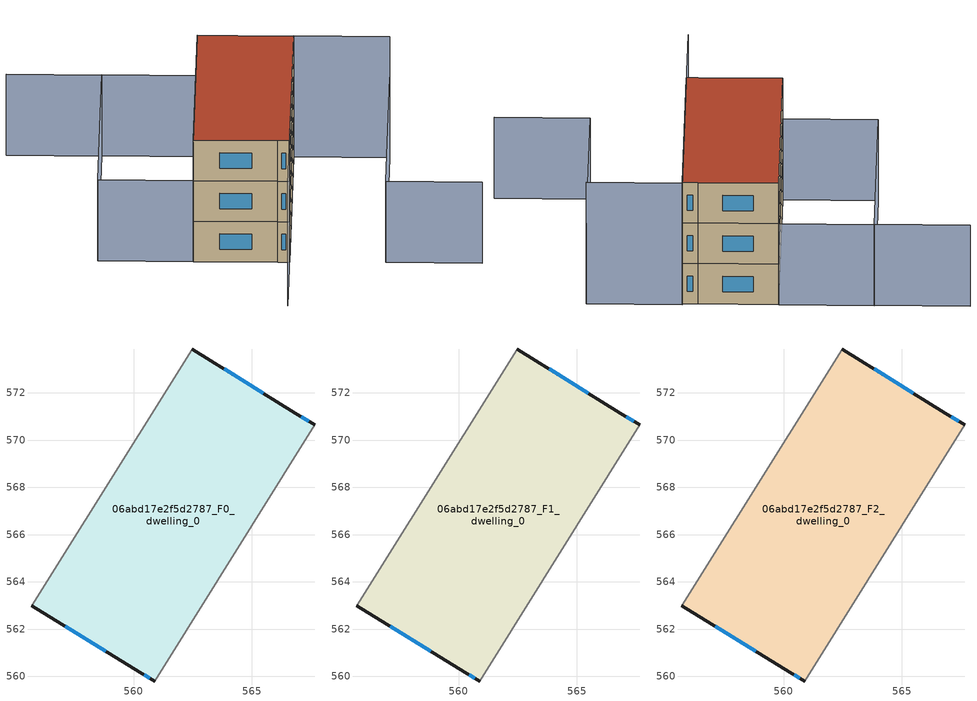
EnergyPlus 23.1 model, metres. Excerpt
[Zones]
06abd17e2f5d2787_F0_dwelling_0
 floor ground (EU_floor_Construction): 566.84,571.14 567.67,570.64 560.89,559.81 560.25,560.19 555.69,562.99 562.48,573.85 z0
 wall outside (EU_wall_Construction): 555.69,562.99 560.25,560.19 560.89,559.81 / 567.67,570.64 566.84,571.14 562.48,573.85 z0:3
 wall adiabatic (EU_wall_Construction): 560.89,559.81 567.67,570.64 / 562.48,573.85 555.69,562.99 z0:3
 window (EU_Window_Construction): 560.45,560.07 560.69,559.93 / 557.11,562.12 558.83,561.06 / 565.48,571.98 563.84,573.01 / 567.41,570.79 567.1,570.98 z0.93:2.07
06abd17e2f5d2787_F1_dwelling_0
 floor to 06abd17e2f5d2787_F0_dwelling_0 (EU_floor_Construction): 566.84,571.14 567.67,570.64 560.89,559.81 560.25,560.19 555.69,562.99 562.48,573.85 z3
 wall outside (EU_wall_Construction): 555.69,562.99 560.25,560.19 560.89,559.81 / 567.67,570.64 566.84,571.14 562.48,573.85 z3:6
 wall adiabatic (EU_wall_Construction): 560.89,559.81 567.67,570.64 / 562.48,573.85 555.69,562.99 z3:6
 window (EU_Window_Construction): 560.45,560.07 560.69,559.93 / 557.11,562.12 558.83,561.06 / 565.48,571.98 563.84,573.01 / 567.41,570.79 567.1,570.98 z3.93:5.07
06abd17e2f5d2787_F2_dwelling_0
 floor to 06abd17e2f5d2787_F1_dwelling_0 (EU_floor_Construction): 566.84,571.14 567.67,570.64 560.89,559.81 560.25,560.19 555.69,562.99 562.48,573.85 z6
 wall outside (EU_wall_Construction): 555.69,562.99 560.25,560.19 560.89,559.81 / 567.67,570.64 566.84,571.14 562.48,573.85 z6:9
 wall adiabatic (EU_wall_Construction): 560.89,559.81 567.67,570.64 / 562.48,573.85 555.69,562.99 z6:9
 window (EU_Window_Construction): 560.45,560.07 560.69,559.93 / 557.11,562.12 558.83,561.06 / 565.48,571.98 563.84,573.01 / 567.41,570.79 567.1,570.98 z6.93:8.07
 roof outside (EU_roof_Construction): 560.89,559.81 567.67,570.64 566.84,571.14 562.48,573.85 555.69,562.99 560.25,560.19 z9
shading: 552.19,580.26 557.34,577.04 / 571.28,553.42 566.11,556.66 / 566.11,556.66 572.88,567.47 / 550.54,566.18 557.35,577.06 / 557.35,577.06 562.48,573.85 / 562.48,573.85 555.67,562.97 / 555.67,562.97 550.54,566.18 z0:6; 558.07,555.31 567.71,570.71 / 567.71,570.71 572.88,567.47 z0:9
[Building]
EU S2 Campaign: North Axis=0; Terrain=City; Solar Distribution=FullExterior
[Site:Location]
Montreal-Trudeau.Intl.AP: Latitude=45.4667; Longitude=-73.75; Time Zone=-5; Elevation=36
[SizingPeriod:WeatherFileDays]
AnnualSizingPeriod: Begin Month=1; Begin Day of Month=1; End Month=12; End Day of Month=31; Day of Week for Start Day=Monday; Use Weather File Daylight Saving Period=No; Use Weather File Rain and Snow Indicators=No
[MATERIAL]
EU_InternalMass_Material: Roughness=MediumRough; Thickness=0.1; Conductivity=1; Density=1800; Specific Heat=900; Thermal Absorptance=0.9; Solar Absorptance=0.7; Visible Absorptance=0.7
[MATERIAL:NOMASS] Roughness=MediumRough; Thermal Absorptance=0.9; Solar Absorptance=0.7; Visible Absorptance=0.7
Name | Thermal Resistance
EU_wall_NoMass; EU_floor_NoMass | 1.51479
EU_roof_NoMass | 2.84114
[WINDOWMATERIAL:SIMPLEGLAZINGSYSTEM]
EU_Window_SimpleGlazing: UFactor=3.53504; Solar Heat Gain Coefficient=0.8; Visible Transmittance=0.8
[CONSTRUCTION]
EU_wall_Construction: EU_wall_NoMass
EU_roof_Construction: EU_roof_NoMass
EU_floor_Construction: EU_floor_NoMass
EU_Window_Construction: EU_Window_SimpleGlazing
EU_InternalMass_Construction: EU_InternalMass_Material
[ZONE] Type=1; Multiplier=1; Ceiling Height=autocalculate; Volume=234.067; Floor Area=autocalculate; Part of Total Floor Area=Yes
06abd17e2f5d2787_F0_dwelling_0; 06abd17e2f5d2787_F1_dwelling_0; 06abd17e2f5d2787_F2_dwelling_0
[INTERNALMASS] Construction=EU_InternalMass_Construction; Surface Area=78.0222
Name | Zone or ZoneList
06abd17e2f5d2787_F0_dwelling_0_EU_InternalMass | 06abd17e2f5d2787_F0_dwelling_0
06abd17e2f5d2787_F1_dwelling_0_EU_InternalMass | 06abd17e2f5d2787_F1_dwelling_0
06abd17e2f5d2787_F2_dwelling_0_EU_InternalMass | 06abd17e2f5d2787_F2_dwelling_0
[OTHEREQUIPMENT] Fuel Type=Electricity; Design Level Calculation Method=Watts/Area; Power per Zone Floor Area=1; Fraction Latent=0; Fraction Radiant=0; Fraction Lost=0; Carbon Dioxide Generation Rate=0; EndUse Subcategory=EU_Step8_InternalGains
Name | Zone or ZoneList or Space or SpaceList | Schedule
EU_Step8_InternalGain_06abd17e2f5d2787_F0_dwelling_0_f000 | 06abd17e2f5d2787_F0_dwelling_0 | EU_Step8_GainSchedule_06abd17e2f5d2787_F0_dwelling_0_f000
EU_Step8_InternalGain_06abd17e2f5d2787_F1_dwelling_0_f000 | 06abd17e2f5d2787_F1_dwelling_0 | EU_Step8_GainSchedule_06abd17e2f5d2787_F1_dwelling_0_f000
EU_Step8_InternalGain_06abd17e2f5d2787_F2_dwelling_0_f000 | 06abd17e2f5d2787_F2_dwelling_0 | EU_Step8_GainSchedule_06abd17e2f5d2787_F2_dwelling_0_f000
[ZONEVENTILATION:DESIGNFLOWRATE] Schedule=EU_AlwaysOn; Design Flow Rate Calculation Method=AirChanges/Hour; Air Changes per Hour=0.775154; Ventilation Type=Natural; Fan Pressure Rise=0; Fan Total Efficiency=1; Constant Term Coefficient=1; Temperature Term Coefficient=0; Velocity Term Coefficient=0; Velocity Squared Term Coefficient=0; Minimum Indoor Temperature=-100; Maximum Indoor Temperature=100; Delta Temperature=-100; Minimum Outdoor Temperature=-100; Maximum Outdoor Temperature=100; Maximum Wind Speed=40
Name | Zone or ZoneList or Space or SpaceList
EU_ConstantAir_06abd17e2f5d2787_F0_dwelling_0 | 06abd17e2f5d2787_F0_dwelling_0
EU_ConstantAir_06abd17e2f5d2787_F1_dwelling_0 | 06abd17e2f5d2787_F1_dwelling_0
EU_ConstantAir_06abd17e2f5d2787_F2_dwelling_0 | 06abd17e2f5d2787_F2_dwelling_0
[HVACTEMPLATE:THERMOSTAT] Constant Heating Setpoint=20; Constant Cooling Setpoint=50
EU_HeatOnly_06abd17e2f5d2787_F0_dwelling_0; EU_HeatOnly_06abd17e2f5d2787_F1_dwelling_0; EU_HeatOnly_06abd17e2f5d2787_F2_dwelling_0
[HVACTEMPLATE:ZONE:IDEALLOADSAIRSYSTEM] System Availability Schedule=EU_AlwaysOn; Maximum Heating Supply Air Temperature=50; Minimum Cooling Supply Air Temperature=13; Maximum Heating Supply Air Humidity Ratio=0.0156; Minimum Cooling Supply Air Humidity Ratio=0.0077; Heating Limit=NoLimit; Cooling Limit=NoLimit; Heating Availability Schedule=EU_AlwaysOn; Cooling Availability Schedule=EU_CoolingOff; Dehumidification Control Type=ConstantSensibleHeatRatio; Cooling Sensible Heat Ratio=0.7; Dehumidification Setpoint=60; Humidification Control Type=None; Humidification Setpoint=30; Outdoor Air Method=None; Outdoor Air Flow Rate per Person=0.00944; Outdoor Air Flow Rate per Zone Floor Area=0; Outdoor Air Flow Rate per Zone=0; Demand Controlled Ventilation Type=None; Outdoor Air Economizer Type=NoEconomizer; Heat Recovery Type=None; Sensible Heat Recovery Effectiveness=0.7; Latent Heat Recovery Effectiveness=0.65
Name | Template Thermostat
06abd17e2f5d2787_F0_dwelling_0 | EU_HeatOnly_06abd17e2f5d2787_F0_dwelling_0
06abd17e2f5d2787_F1_dwelling_0 | EU_HeatOnly_06abd17e2f5d2787_F1_dwelling_0
06abd17e2f5d2787_F2_dwelling_0 | EU_HeatOnly_06abd17e2f5d2787_F2_dwelling_0
[SIZING:ZONE] Zone Cooling Design Supply Air Temperature Input Method=SupplyAirTemperature; Zone Cooling Design Supply Air Temperature=13; Zone Heating Design Supply Air Temperature Input Method=SupplyAirTemperature; Zone Heating Design Supply Air Temperature=50; Zone Cooling Design Supply Air Humidity Ratio=0.008; Zone Heating Design Supply Air Humidity Ratio=0.008; Cooling Design Air Flow Method=DesignDay; Cooling Design Air Flow Rate=0; Cooling Minimum Air Flow per Zone Floor Area=0.000762; Cooling Minimum Air Flow=0; Cooling Minimum Air Flow Fraction=0.2; Heating Design Air Flow Method=DesignDay; Heating Design Air Flow Rate=0; Heating Maximum Air Flow per Zone Floor Area=0.002032; Heating Maximum Air Flow=0.141576; Heating Maximum Air Flow Fraction=0.3; Account for Dedicated Outdoor Air System=No; Dedicated Outdoor Air System Control Strategy=NeutralSupplyAir; Dedicated Outdoor Air Low Setpoint Temperature for Design=autosize; Dedicated Outdoor Air High Setpoint Temperature for Design=autosize; Zone Load Sizing Method=Sensible Load Only No Latent Load; Zone Latent Cooling Design Supply Air Humidity Ratio Input Method=HumidityRatioDifference; Zone Cooling Design Supply Air Humidity Ratio Difference=0.005; Zone Latent Heating Design Supply Air Humidity Ratio Input Method=HumidityRatioDifference; Zone Humidification Design Supply Air Humidity Ratio Difference=0.005
06abd17e2f5d2787_F0_dwelling_0; 06abd17e2f5d2787_F1_dwelling_0; 06abd17e2f5d2787_F2_dwelling_0
[SCHEDULE:CONSTANT]
Name | Hourly Value
EU_AlwaysOn | 1
EU_CoolingOff | 0
[SCHEDULE:FILE] Column Number=1; Rows to Skip at Top=0; Number of Hours of Data=8760; Column Separator=Comma; Interpolate to Timestep=No; Minutes per Item=60; Adjust Schedule for Daylight Savings=Yes
Name | File
EU_Step8_GainSchedule_06abd17e2f5d2787_F0_dwelling_0_f000 | ../../schedules/06abd17e2f5d2787/06abd17e2f5d2787_F0_dwelling_0_f000_gain.csv
EU_Step8_GainSchedule_06abd17e2f5d2787_F1_dwelling_0_f000 | ../../schedules/06abd17e2f5d2787/06abd17e2f5d2787_F1_dwelling_0_f000_gain.csv
EU_Step8_GainSchedule_06abd17e2f5d2787_F2_dwelling_0_f000 | ../../schedules/06abd17e2f5d2787/06abd17e2f5d2787_F2_dwelling_0_f000_gain.csv
